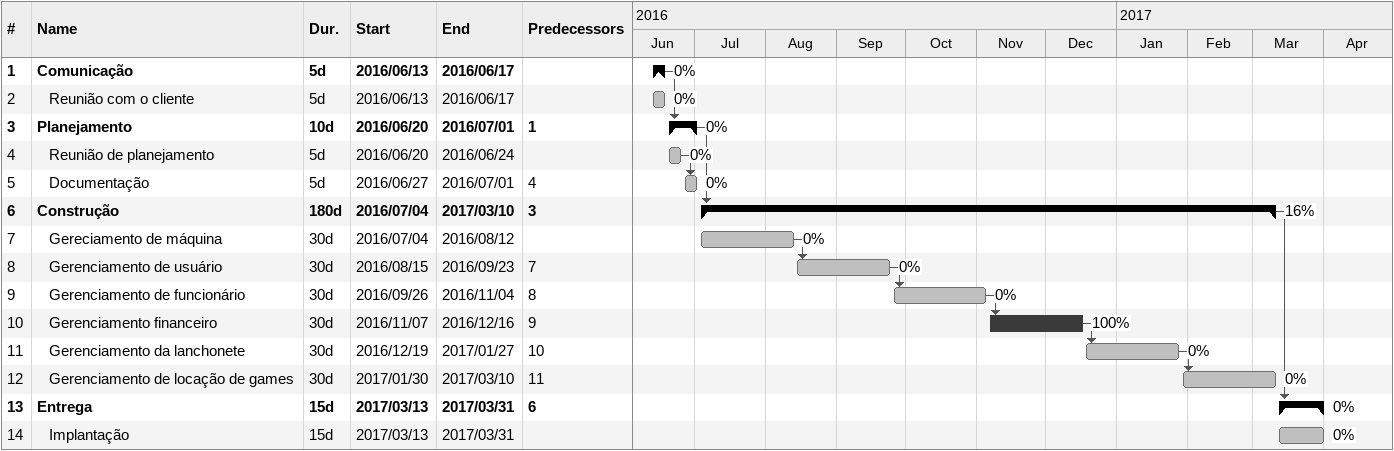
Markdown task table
| ID | Level | Task | Duration | Start | Finish | Predecessors | % complete |
|---|---|---|---|---|---|---|---|
| 1 | 1 | **Comunicação** | 5d | 2016-06-13 | 2016-06-17 |  | 0 |
| 2 | 2 | Reunião com o cliente | 5d | 2016-06-13 | 2016-06-17 |  | 0 |
| 3 | 1 | **Planejamento** | 10d | 2016-06-20 | 2016-07-01 | 1 | 0 |
| 4 | 2 | Reunião de planejamento | 5d | 2016-06-20 | 2016-06-24 |  | 0 |
| 5 | 2 | Documentação | 5d | 2016-06-27 | 2016-07-01 | 4 | 0 |
| 6 | 1 | **Construção** | 180d | 2016-07-04 | 2017-03-10 | 3 | 16 |
| 7 | 2 | Gereciamento de máquina | 30d | 2016-07-04 | 2016-08-12 |  | 0 |
| 8 | 2 | Gerenciamento de usuário | 30d | 2016-08-15 | 2016-09-23 | 7 | 0 |
| 9 | 2 | Gerenciamento de funcionário | 30d | 2016-09-26 | 2016-11-04 | 8 | 0 |
| 10 | 2 | Gerenciamento financeiro | 30d | 2016-11-07 | 2016-12-16 | 9 | 100 |
| 11 | 2 | Gerenciamento da lanchonete | 30d | 2016-12-19 | 2017-01-27 | 10 | 0 |
| 12 | 2 | Gerenciamento de locação de games | 30d | 2017-01-30 | 2017-03-10 | 11 | 0 |
| 13 | 1 | **Entrega** | 15d | 2017-03-13 | 2017-03-31 | 6 | 0 |
| 14 | 2 | Implantação | 15d | 2017-03-13 | 2017-03-31 |  | 0 |
